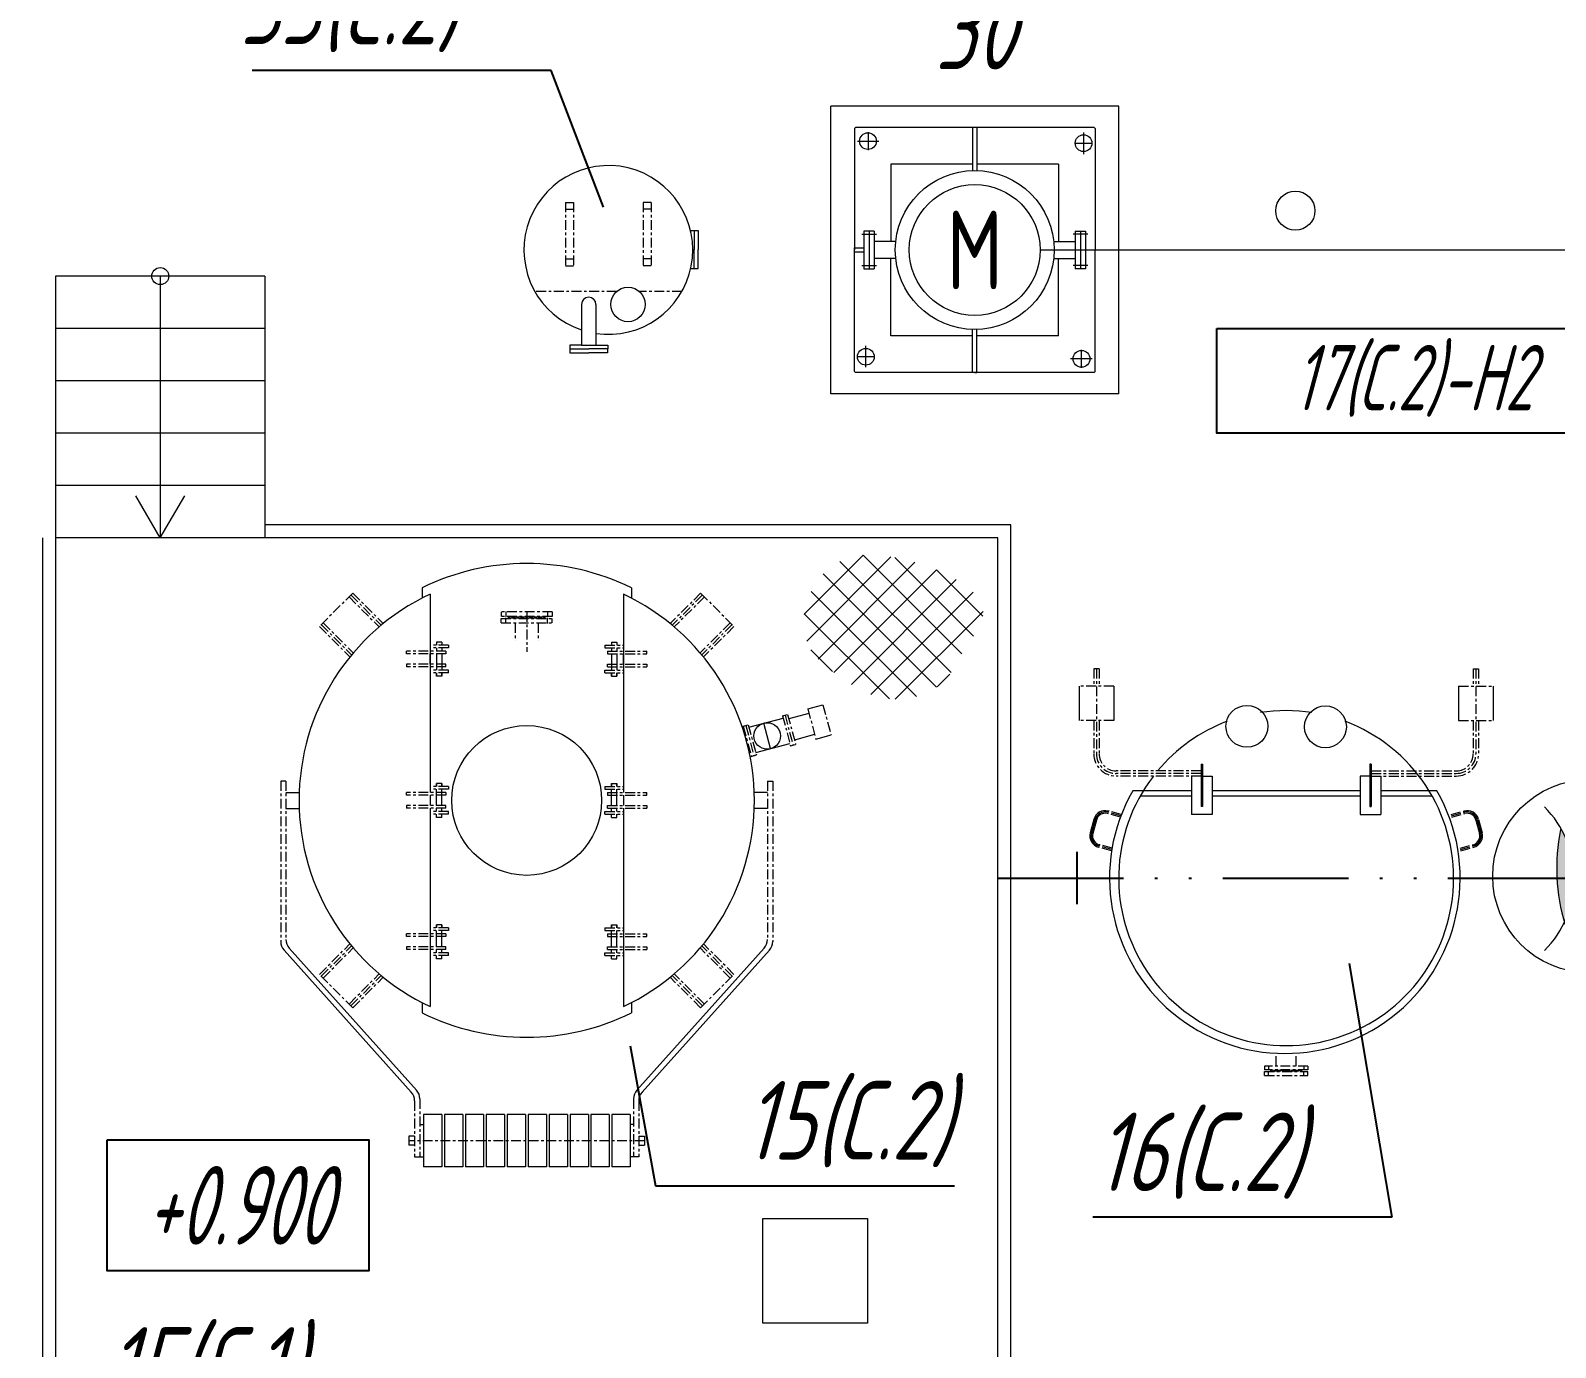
# Model space of a CAD drawing. Header units: millimetres. Extents: x -14296 to 10264, y -13087 to -5602.
# Drawn here: x -3036.3 to -2978, y -12722.9 to -12672.6 of the extents above; entities that cross this region are included whole.
import ezdxf
from ezdxf import colors
from ezdxf.entities.mleader import LeaderData, LeaderLine
from ezdxf.math import Vec2, Vec3

# ---------------------------------------------------------------- set-up
doc = ezdxf.new("R2010")
doc.units = ezdxf.units.MM
for name, pattern in [('ACAD_ISO12W100', [21, 12, -3, 0, -3, 0, -3]), ('CENTER2', [1.125, 0.75, -0.125, 0.125, -0.125]), ('ОСЕВАЯ', [50.8, 31.75, -6.35, 6.35, -6.35])]:
    doc.linetypes.add(name, pattern=pattern)
for name, color, linetype, lineweight in [('1', 4, 'Continuous', 15), ('КаБель силовой (Вновь)', 1, 'Continuous', 15), ('Линия выноска', 137, 'Continuous', 25), ('Рамка тонкая', 5, 'Continuous', 25), ('Строительный', 251, 'Continuous', 13), ('Текст', 7, 'Continuous', 20), ('Технологическое', 156, 'Continuous', 18), ('ЭлектрооБорудование (Вновь)', 160, 'Continuous', 15)]:
    doc.layers.add(name, color=color, linetype=linetype, lineweight=lineweight)
doc.layers.add('орудован', color=7, linetype='Continuous')
doc.styles.add('Simplex', font='simplex.shx', dxfattribs={"width": 0.7, "oblique": 15})
doc.linetypes.add('ограждение1', pattern='A,0.25,-0.1,[133,ltypeshp.shx,S=0.1,R=0,X=-0.1,Y=0],-0.1,1', length=1.45)

# ---------------------------------------------------------------- blocks, each defined once
blk = doc.blocks.new('A$C32520DA1')
at = {"layer": 'орудован', "lineweight": -2, "ltscale": 0.3}
h = blk.add_hatch(dxfattribs=at)
h.set_pattern_fill('ANSI37', color=4, scale=0.25, angle=270, style=0)
h.set_pattern_definition([(45, (345.161, -3272.3488), (0.561266, -0.561266), []), (315, (345.161, -3272.3488), (-0.561266, -0.561266), [])])
edge = h.paths.add_edge_path()
edge.add_spline(control_points=[(2.523, -0.801), (2.284, -1.283), (1.724, -2.411), (-0.452, -2.976), (-2.137, -1.936), (-3.786, -0.666), (-3.556, 1.528), (-1.962, 2.976), (0.065, 2.734), (1.772, 2.213), (3.786, 0.924), (2.929, -0.247), (2.523, -0.801)], knot_values=[0, 0, 0, 0, 1.566566, 3.673336, 5.745346, 7.383422, 9.561681, 11.30499, 13.330467, 15.16078, 17.108533, 18.858869, 18.858869, 18.858869, 18.858869], degree=3, periodic=0)
blk = doc.blocks.new('A$C72AD10D8')
at = {"linetype": 'ByBlock', "lineweight": -2, "ltscale": 0.1}
h = blk.add_hatch(color=3, dxfattribs=at)
h.paths.add_polyline_path([(-2.206, 2.446, 0.12185), (-2.007, -2.217, 0.249384)])
h.paths.add_polyline_path([(0.687, 2.425, 0.240061), (0.453, -2.318, 0.157753)])
at = {"color": 0, "linetype": 'Continuous', "lineweight": -2, "ltscale": 3}
blk.add_circle((-0.77, 0.094), 4.825, dxfattribs=at)
at = {"color": 0, "linetype": 'ByBlock', "lineweight": -2, "ltscale": 0.1}
for centre, radius, start, end in [((-12.195, -0.303), 11.439, 340.15266, 24.86121), ((9.1, 0.038), 9.871, 154.61812, 204.73014), ((-6.591, -0.03), 5.071, 314.99104, 45.00896), ((5.175, -0.1), 5.176, 133.53965, 224.23919), ((7.318, 0.517), 9.718, 168.67859, 196.9632), ((-6.759, 0.415), 7.713, 339.24969, 15.10852)]:
    blk.add_arc(centre, radius, start, end, dxfattribs=at)
blk = doc.blocks.new('_None')

msp = doc.modelspace()

# ---------------------------------------------------------------- linework, layer by layer
at = {"color": 7, "linetype": 'ACAD_ISO12W100', "ltscale": 0.5}
msp.add_line((-2996.30898, -12703.97393), (-2996.30898, -12705.97393), dxfattribs=at)
at = {"color": 7, "linetype": 'ACAD_ISO12W100', "ltscale": 0.4}
msp.add_line((-2999.32898, -12704.97393), (-2962.90451, -12704.97393), dxfattribs=at)
at = {"layer": 'КаБель силовой (Вновь)'}
msp.add_line((-2997.70898, -12680.97393), (-2948.20898, -12680.97393), dxfattribs=at)
msp.add_circle((-2987.95898, -12679.47393), 0.75, dxfattribs=at)
at = {"layer": 'Рамка тонкая'}
for points in [[(-2990.95898, -12683.97393), (-2975.95898, -12683.97393), (-2975.95898, -12687.97393), (-2990.95898, -12687.97393)], [(-3033.36164, -12714.97519), (-3023.36164, -12714.97519), (-3023.36164, -12719.97519), (-3033.36164, -12719.97519)]]:
    msp.add_lwpolyline(points, close=True, dxfattribs=at)
at = {"layer": 'Строительный', "ltscale": 0.3}
for p, q in [((-3035.32898, -12681.97393), (-3035.32898, -12691.97393)), ((-3027.32898, -12681.97393), (-3035.32898, -12681.97393)), ((-3031.32898, -12681.97393), (-3031.32898, -12691.97393)), ((-3027.32898, -12681.97393), (-3027.32898, -12691.97393)), ((-3027.32898, -12683.97393), (-3035.32898, -12683.97393)), ((-3027.32898, -12685.97393), (-3035.32898, -12685.97393)), ((-3027.32898, -12687.97393), (-3035.32898, -12687.97393)), ((-3027.32898, -12689.97393), (-3035.32898, -12689.97393)), ((-3031.32898, -12691.97393), (-3032.26135, -12690.36356)), ((-3031.32898, -12691.97393), (-3030.39662, -12690.36356)), ((-3035.32898, -12691.97393), (-3035.32898, -12747.95776)), ((-2999.32898, -12691.97393), (-3035.32898, -12691.97393)), ((-3027.32898, -12691.97393), (-3035.32898, -12691.97393)), ((-2999.32898, -12747.95776), (-2999.32898, -12691.97393))]:
    msp.add_line(p, q, dxfattribs=at)
at = {"layer": 'Строительный', "linetype": 'ограждение1', "ltscale": 1.83}
for p, q in [((-2998.82898, -12691.47393), (-3027.32898, -12691.47393)), ((-2998.82898, -12748.45776), (-2998.82898, -12691.47393)), ((-3035.82898, -12691.97393), (-3035.82898, -12747.95776))]:
    msp.add_line(p, q, dxfattribs=at)
at = {"layer": 'Строительный'}
for p, q in [((-3008.30898, -12721.97393), (-3008.30898, -12717.97393)), ((-3008.30898, -12717.97393), (-3004.30898, -12717.97393)), ((-3004.30898, -12717.97393), (-3004.30898, -12721.97393)), ((-3004.30898, -12721.97393), (-3008.30898, -12721.97393))]:
    msp.add_line(p, q, dxfattribs=at)
at = {"layer": 'Строительный', "ltscale": 0.3}
msp.add_circle((-3031.32898, -12681.97393), 0.3251, dxfattribs=at)
at = {"layer": 'Технологическое'}
for p, q in [((-3005.70898, -12686.47393), (-3005.70898, -12675.47393)), ((-2994.70898, -12675.47393), (-3005.70898, -12675.47393)), ((-2994.70898, -12686.47393), (-2994.70898, -12675.47393)), ((-3015.84398, -12679.41656), (-3015.54398, -12679.41656)), ((-3012.57398, -12679.41656), (-3012.87398, -12679.41656)), ((-2994.70898, -12686.47393), (-3005.70898, -12686.47393)), ((-3021.32898, -12693.88764), (-3021.32898, -12694.27974)), ((-3021.02268, -12694.12871), (-3021.02268, -12701.70567)), ((-3013.63528, -12694.12871), (-3013.63528, -12701.70567)), ((-3013.32898, -12693.88764), (-3013.32898, -12694.27974)), ((-3020.77442, -12695.95687), (-3020.77442, -12696.07614)), ((-3020.57442, -12695.95687), (-3020.77442, -12695.95687)), ((-3020.77442, -12696.17614), (-3020.77442, -12696.30567)), ((-3020.57442, -12695.95687), (-3020.57442, -12696.07614)), ((-3020.57442, -12696.17614), (-3020.57442, -12696.30567)), ((-3020.32045, -12696.07614), (-3020.32045, -12696.17614)), ((-3014.33752, -12696.07614), (-3014.33752, -12696.17614)), ((-3014.08355, -12695.95687), (-3014.08355, -12696.07614)), ((-3014.08355, -12695.95687), (-3013.88355, -12695.95687)), ((-3014.08355, -12696.17614), (-3014.08355, -12696.30567)), ((-3013.88355, -12695.95687), (-3013.88355, -12696.07614)), ((-3013.88355, -12696.17614), (-3013.88355, -12696.30567)), ((-3021.92268, -12696.40567), (-3021.92268, -12696.30567)), ((-3021.02268, -12696.80567), (-3021.02268, -12696.40567)), ((-3020.77442, -12696.40567), (-3020.77442, -12697.03521)), ((-3020.57442, -12696.40567), (-3020.57442, -12697.03521)), ((-3020.41848, -12696.30567), (-3020.41848, -12696.40567)), ((-3014.23949, -12696.30567), (-3014.23949, -12696.40567)), ((-3014.08355, -12696.40567), (-3014.08355, -12697.03521)), ((-3013.88355, -12696.40567), (-3013.88355, -12697.03521)), ((-3013.63528, -12696.80567), (-3013.63528, -12696.40567)), ((-3012.73528, -12696.40567), (-3012.73528, -12696.30567)), ((-3021.92268, -12696.80567), (-3021.92268, -12696.90567)), ((-3020.77442, -12697.13521), (-3020.77442, -12697.25448)), ((-3020.77442, -12697.25448), (-3020.77442, -12697.13521)), ((-3020.57442, -12697.25448), (-3020.77442, -12697.25448)), ((-3020.57442, -12697.13521), (-3020.57442, -12697.25448)), ((-3020.57442, -12697.25448), (-3020.57442, -12697.13521)), ((-3020.41848, -12696.90567), (-3020.41848, -12696.80567)), ((-3020.32045, -12697.13521), (-3020.32045, -12697.03521)), ((-3014.33752, -12697.13521), (-3014.33752, -12697.03521)), ((-3014.23949, -12696.90567), (-3014.23949, -12696.80567)), ((-3014.08355, -12697.13521), (-3014.08355, -12697.25448)), ((-3014.08355, -12697.25448), (-3014.08355, -12697.13521)), ((-3014.08355, -12697.25448), (-3013.88355, -12697.25448)), ((-3013.88355, -12697.13521), (-3013.88355, -12697.25448)), ((-3013.88355, -12697.25448), (-3013.88355, -12697.13521)), ((-3012.73528, -12696.80567), (-3012.73528, -12696.90567)), ((-2996.21898, -12697.63393), (-2996.21898, -12698.95393)), ((-2994.89898, -12697.63393), (-2994.89898, -12698.95393)), ((-2981.71898, -12697.63393), (-2981.71898, -12698.95393)), ((-2980.39898, -12697.63393), (-2980.39898, -12698.95393)), ((-3006.58837, -12698.51231), (-3006.00881, -12698.35702)), ((-3008.83601, -12699.21235), (-3007.52985, -12698.86236)), ((-3008.0084, -12700.02587), (-3008.26722, -12699.05994)), ((-3007.55437, -12698.77084), (-3007.36119, -12698.71907)), ((-3006.54301, -12698.68158), (-3007.31575, -12698.88863)), ((-3009.05364, -12699.17288), (-3008.86046, -12699.12112)), ((-3006.32601, -12699.49144), (-3007.09875, -12699.69849)), ((-3006.28066, -12699.6607), (-3005.7011, -12699.50541)), ((-3008.74593, -12700.32127), (-3008.55275, -12700.2695)), ((-3008.57719, -12700.17827), (-3007.27103, -12699.82829)), ((-3007.24658, -12699.91952), (-3007.0534, -12699.86775)), ((-2991.55898, -12700.61872), (-2991.55898, -12702.23938)), ((-2991.55898, -12700.61872), (-2991.50898, -12700.61872)), ((-2991.50898, -12700.61872), (-2991.50898, -12702.23938)), ((-2985.10898, -12700.61872), (-2985.10898, -12702.23938)), ((-2985.05898, -12700.61872), (-2985.10898, -12700.61872)), ((-2985.05898, -12700.61872), (-2985.05898, -12702.23938)), ((-3026.52898, -12701.26426), (-3026.72898, -12701.26426)), ((-3020.77442, -12701.47614), (-3020.77442, -12701.35687)), ((-3020.77442, -12701.35687), (-3020.77442, -12701.47614)), ((-3020.57442, -12701.35687), (-3020.77442, -12701.35687)), ((-3020.57442, -12701.47614), (-3020.57442, -12701.35687)), ((-3020.57442, -12701.35687), (-3020.57442, -12701.47614)), ((-3014.08355, -12701.47614), (-3014.08355, -12701.35687)), ((-3014.08355, -12701.35687), (-3014.08355, -12701.47614)), ((-3014.08355, -12701.35687), (-3013.88355, -12701.35687)), ((-3013.88355, -12701.47614), (-3013.88355, -12701.35687)), ((-3013.88355, -12701.35687), (-3013.88355, -12701.47614)), ((-3008.12898, -12701.26426), (-3007.92898, -12701.26426)), ((-2991.92722, -12701.07393), (-2991.92722, -12702.54525)), ((-2991.55898, -12701.07393), (-2991.14074, -12701.07393)), ((-2991.14074, -12701.07393), (-2991.14074, -12702.54525)), ((-2985.05898, -12701.07393), (-2985.47722, -12701.07393)), ((-2985.47722, -12701.07393), (-2985.47722, -12702.54525)), ((-2984.69074, -12701.07393), (-2984.69074, -12702.54525)), ((-3026.52898, -12701.69843), (-3026.02356, -12701.69843)), ((-3021.92268, -12701.80567), (-3021.92268, -12701.70567)), ((-3021.02268, -12701.80567), (-3021.02268, -12702.20567)), ((-3020.77442, -12702.20567), (-3020.77442, -12701.57614)), ((-3020.57442, -12702.20567), (-3020.57442, -12701.57614)), ((-3020.41848, -12701.70567), (-3020.41848, -12701.80567)), ((-3020.32045, -12701.47614), (-3020.32045, -12701.57614)), ((-3014.33752, -12701.47614), (-3014.33752, -12701.57614)), ((-3014.23949, -12701.70567), (-3014.23949, -12701.80567)), ((-3014.08355, -12702.20567), (-3014.08355, -12701.57614)), ((-3013.88355, -12702.20567), (-3013.88355, -12701.57614)), ((-3013.63528, -12701.80567), (-3013.63528, -12702.20567)), ((-3012.73528, -12701.80567), (-3012.73528, -12701.70567)), ((-3008.12898, -12701.69843), (-3008.63441, -12701.69843)), ((-2991.92722, -12701.64393), (-2994.17343, -12701.64393)), ((-2991.92722, -12701.84428), (-2993.89157, -12701.84428)), ((-2985.47722, -12701.64393), (-2991.14074, -12701.64393)), ((-2985.47722, -12701.84428), (-2991.14074, -12701.84428)), ((-2982.54568, -12701.64393), (-2984.69074, -12701.64393)), ((-2982.72639, -12701.84428), (-2984.69074, -12701.84428)), ((-3026.52898, -12702.31291), (-3026.02356, -12702.31291)), ((-3021.92268, -12702.20567), (-3021.92268, -12702.30567)), ((-3021.02268, -12702.30567), (-3021.02268, -12709.88264)), ((-3020.77442, -12702.43521), (-3020.77442, -12702.30567)), ((-3020.77442, -12702.65448), (-3020.77442, -12702.53521)), ((-3020.57442, -12702.43521), (-3020.57442, -12702.30567)), ((-3020.57442, -12702.65448), (-3020.57442, -12702.53521)), ((-3020.41848, -12702.30567), (-3020.41848, -12702.20567)), ((-3020.32045, -12702.53521), (-3020.32045, -12702.43521)), ((-3014.33752, -12702.53521), (-3014.33752, -12702.43521)), ((-3014.23949, -12702.30567), (-3014.23949, -12702.20567)), ((-3014.08355, -12702.43521), (-3014.08355, -12702.30567)), ((-3014.08355, -12702.65448), (-3014.08355, -12702.53521)), ((-3013.88355, -12702.43521), (-3013.88355, -12702.30567)), ((-3013.88355, -12702.65448), (-3013.88355, -12702.53521)), ((-3013.63528, -12702.30567), (-3013.63528, -12709.88264)), ((-3012.73528, -12702.20567), (-3012.73528, -12702.30567)), ((-3008.12898, -12702.31291), (-3008.63441, -12702.31291)), ((-2991.14074, -12702.54525), (-2991.92722, -12702.54525)), ((-2991.50898, -12702.23938), (-2991.55898, -12702.23938)), ((-2985.47722, -12702.54525), (-2984.69074, -12702.54525)), ((-2985.10898, -12702.23938), (-2985.05898, -12702.23938)), ((-3020.57442, -12702.65448), (-3020.77442, -12702.65448)), ((-3014.08355, -12702.65448), (-3013.88355, -12702.65448)), ((-2995.65819, -12702.73037), (-2995.79536, -12703.24231)), ((-2995.60989, -12702.74331), (-2995.74706, -12703.25525)), ((-2995.56159, -12702.75625), (-2995.69877, -12703.26819)), ((-2981.05637, -12702.75625), (-2980.91919, -12703.26819)), ((-2981.00807, -12702.74331), (-2980.8709, -12703.25525)), ((-2980.95978, -12702.73037), (-2980.8226, -12703.24231)), ((-3021.92268, -12707.20567), (-3021.92268, -12707.10567)), ((-3021.02268, -12707.20567), (-3021.02268, -12707.60567)), ((-3020.77442, -12706.87614), (-3020.77442, -12706.75687)), ((-3020.77442, -12706.75687), (-3020.77442, -12706.87614)), ((-3020.57442, -12706.75687), (-3020.77442, -12706.75687)), ((-3020.77442, -12707.60567), (-3020.77442, -12706.97614)), ((-3020.57442, -12706.87614), (-3020.57442, -12706.75687)), ((-3020.57442, -12706.75687), (-3020.57442, -12706.87614)), ((-3020.57442, -12707.60567), (-3020.57442, -12706.97614)), ((-3020.41848, -12707.10567), (-3020.41848, -12707.20567)), ((-3020.32045, -12706.87614), (-3020.32045, -12706.97614)), ((-3014.33752, -12706.87614), (-3014.33752, -12706.97614)), ((-3014.23949, -12707.10567), (-3014.23949, -12707.20567)), ((-3014.08355, -12706.87614), (-3014.08355, -12706.75687)), ((-3014.08355, -12706.75687), (-3014.08355, -12706.87614)), ((-3014.08355, -12706.75687), (-3013.88355, -12706.75687)), ((-3014.08355, -12707.60567), (-3014.08355, -12706.97614)), ((-3013.88355, -12706.87614), (-3013.88355, -12706.75687)), ((-3013.88355, -12706.75687), (-3013.88355, -12706.87614)), ((-3013.88355, -12707.60567), (-3013.88355, -12706.97614)), ((-3013.63528, -12707.20567), (-3013.63528, -12707.60567)), ((-3012.73528, -12707.20567), (-3012.73528, -12707.10567)), ((-3026.60145, -12707.72454), (-3021.73831, -12713.1548)), ((-3026.40145, -12707.64808), (-3021.53831, -12713.07834)), ((-3021.92268, -12707.60567), (-3021.92268, -12707.70567)), ((-3020.77442, -12707.83521), (-3020.77442, -12707.70567)), ((-3020.57442, -12707.83521), (-3020.57442, -12707.70567)), ((-3020.41848, -12707.70567), (-3020.41848, -12707.60567)), ((-3020.32045, -12707.93521), (-3020.32045, -12707.83521)), ((-3014.33752, -12707.93521), (-3014.33752, -12707.83521)), ((-3014.23949, -12707.70567), (-3014.23949, -12707.60567)), ((-3014.08355, -12707.83521), (-3014.08355, -12707.70567)), ((-3013.88355, -12707.83521), (-3013.88355, -12707.70567)), ((-3008.25652, -12707.64808), (-3013.11965, -12713.07834)), ((-3008.05652, -12707.72454), (-3012.91965, -12713.1548)), ((-3012.73528, -12707.60567), (-3012.73528, -12707.70567)), ((-3020.77442, -12708.05448), (-3020.77442, -12707.93521)), ((-3020.57442, -12708.05448), (-3020.77442, -12708.05448)), ((-3020.57442, -12708.05448), (-3020.57442, -12707.93521)), ((-3014.08355, -12708.05448), (-3014.08355, -12707.93521)), ((-3014.08355, -12708.05448), (-3013.88355, -12708.05448)), ((-3013.88355, -12708.05448), (-3013.88355, -12707.93521)), ((-3021.32898, -12709.7316), (-3021.32898, -12710.12371)), ((-3013.32898, -12709.7316), (-3013.32898, -12710.12371)), ((-3021.27351, -12714.00567), (-3021.27351, -12716.00567)), ((-3020.57351, -12714.00567), (-3021.27351, -12714.00567)), ((-3020.57351, -12714.00567), (-3020.57351, -12716.00567)), ((-3020.57351, -12714.00567), (-3020.57351, -12716.00567)), ((-3020.47351, -12714.00567), (-3020.47351, -12716.00567)), ((-3019.77351, -12714.00567), (-3020.47351, -12714.00567)), ((-3019.77351, -12714.00567), (-3019.77351, -12716.00567)), ((-3019.77351, -12714.00567), (-3019.77351, -12716.00567)), ((-3018.97351, -12714.00567), (-3019.67351, -12714.00567)), ((-3019.67351, -12714.00567), (-3019.67351, -12716.00567)), ((-3018.97351, -12714.00567), (-3018.97351, -12716.00567)), ((-3018.97351, -12714.00567), (-3018.97351, -12716.00567)), ((-3018.17351, -12714.00567), (-3018.87351, -12714.00567)), ((-3018.87351, -12714.00567), (-3018.87351, -12716.00567)), ((-3018.17351, -12714.00567), (-3018.17351, -12716.00567)), ((-3018.17351, -12714.00567), (-3018.17351, -12716.00567)), ((-3017.37351, -12714.00567), (-3018.07351, -12714.00567)), ((-3018.07351, -12714.00567), (-3018.07351, -12716.00567)), ((-3017.37351, -12714.00567), (-3017.37351, -12716.00567)), ((-3017.37351, -12714.00567), (-3017.37351, -12716.00567)), ((-3016.57351, -12714.00567), (-3017.27351, -12714.00567)), ((-3017.27351, -12714.00567), (-3017.27351, -12716.00567)), ((-3016.57351, -12714.00567), (-3016.57351, -12716.00567)), ((-3016.57351, -12714.00567), (-3016.57351, -12716.00567)), ((-3015.77351, -12714.00567), (-3016.47351, -12714.00567)), ((-3016.47351, -12714.00567), (-3016.47351, -12716.00567)), ((-3015.77351, -12714.00567), (-3015.77351, -12716.00567)), ((-3015.77351, -12714.00567), (-3015.77351, -12716.00567)), ((-3014.97351, -12714.00567), (-3015.67351, -12714.00567)), ((-3015.67351, -12714.00567), (-3015.67351, -12716.00567)), ((-3014.97351, -12714.00567), (-3014.97351, -12716.00567)), ((-3014.97351, -12714.00567), (-3014.97351, -12716.00567)), ((-3014.17351, -12714.00567), (-3014.87351, -12714.00567)), ((-3014.87351, -12714.00567), (-3014.87351, -12716.00567)), ((-3014.17351, -12714.00567), (-3014.17351, -12716.00567)), ((-3014.17351, -12714.00567), (-3014.17351, -12716.00567)), ((-3013.37351, -12714.00567), (-3014.07351, -12714.00567)), ((-3014.07351, -12714.00567), (-3014.07351, -12716.00567)), ((-3013.37351, -12714.00567), (-3013.37351, -12716.00567)), ((-3021.61078, -12714.83665), (-3021.83552, -12714.83665)), ((-3021.83552, -12714.83665), (-3021.83552, -12715.1747)), ((-3021.41078, -12714.38718), (-3021.27351, -12714.38718)), ((-3013.24719, -12714.38718), (-3013.38446, -12714.38718)), ((-3013.04719, -12714.83665), (-3012.82244, -12714.83665)), ((-3012.82244, -12714.83665), (-3012.82244, -12715.1747)), ((-3021.61078, -12715.1747), (-3021.83552, -12715.1747)), ((-3013.04719, -12715.1747), (-3012.82244, -12715.1747)), ((-3021.61078, -12715.62416), (-3021.27351, -12715.62416)), ((-3020.57351, -12716.00567), (-3021.27351, -12716.00567)), ((-3019.77351, -12716.00567), (-3020.47351, -12716.00567)), ((-3018.97351, -12716.00567), (-3019.67351, -12716.00567)), ((-3018.17351, -12716.00567), (-3018.87351, -12716.00567)), ((-3017.37351, -12716.00567), (-3018.07351, -12716.00567)), ((-3016.57351, -12716.00567), (-3017.27351, -12716.00567)), ((-3015.77351, -12716.00567), (-3016.47351, -12716.00567)), ((-3014.97351, -12716.00567), (-3015.67351, -12716.00567)), ((-3014.17351, -12716.00567), (-3014.87351, -12716.00567)), ((-3013.37351, -12716.00567), (-3014.07351, -12716.00567)), ((-3013.04719, -12715.62416), (-3013.38446, -12715.62416))]:
    msp.add_line(p, q, dxfattribs=at)
at = {"layer": 'Технологическое', "linetype": 'ОСЕВАЯ', "ltscale": 0.6}
for p, q in [((-3004.76898, -12676.29393), (-3004.80898, -12676.33393)), ((-2995.64898, -12676.29393), (-3004.76898, -12676.29393)), ((-2995.64898, -12676.29393), (-2995.60898, -12676.33393))]:
    msp.add_line(p, q, dxfattribs=at)
at = {"layer": 'Технологическое', "ltscale": 0.6}
for p, q in [((-3004.80898, -12676.33393), (-3004.80898, -12680.97393)), ((-2995.64898, -12676.29393), (-3004.76898, -12676.29393)), ((-3000.28898, -12676.29393), (-3000.28898, -12677.93843)), ((-3000.12898, -12676.29393), (-3000.12898, -12677.93843)), ((-2995.60898, -12676.33393), (-2995.60898, -12680.97393)), ((-3004.69323, -12676.81393), (-3003.8711, -12676.81393)), ((-3004.28216, -12676.47232), (-3004.28216, -12677.15555)), ((-2995.70737, -12676.90075), (-2996.39059, -12676.90075)), ((-2996.04898, -12676.48969), (-2996.04898, -12677.31181)), ((-3000.28898, -12677.69393), (-3003.40898, -12677.69393)), ((-3003.40898, -12677.69393), (-3003.40898, -12680.65393)), ((-2997.00898, -12677.69393), (-3000.12898, -12677.69393)), ((-2997.00898, -12677.69393), (-2997.00898, -12680.65393)), ((-3011.07451, -12680.2307), (-3010.77451, -12680.23181)), ((-3010.92451, -12680.23126), (-3010.92451, -12680.9557)), ((-3010.77451, -12680.23181), (-3010.77451, -12680.9557)), ((-3004.52554, -12680.37393), (-3003.96554, -12680.37393)), ((-3004.04554, -12680.25393), (-3004.44554, -12680.25393)), ((-3004.44554, -12680.25393), (-3004.44554, -12681.69393)), ((-3004.24554, -12680.25393), (-3004.24554, -12681.69393)), ((-3004.04554, -12680.25393), (-3004.04554, -12681.69393)), ((-2995.89243, -12680.37393), (-2996.45243, -12680.37393)), ((-2996.37243, -12680.25393), (-2996.37243, -12681.69393)), ((-2996.37243, -12680.25393), (-2995.97243, -12680.25393)), ((-2996.17243, -12680.25393), (-2996.17243, -12681.69393)), ((-2995.97243, -12680.25393), (-2995.97243, -12681.69393)), ((-3010.92451, -12681.68015), (-3010.92451, -12680.9557)), ((-3010.77451, -12681.67959), (-3010.77451, -12680.9557)), ((-3004.80898, -12680.97393), (-3004.80898, -12680.89393)), ((-3004.80898, -12680.89393), (-3004.44554, -12680.89393)), ((-3004.80898, -12685.61393), (-3004.80898, -12680.97393)), ((-3003.24554, -12680.65393), (-3004.04554, -12680.65393)), ((-2997.17243, -12680.65393), (-2996.37243, -12680.65393)), ((-2995.60898, -12685.61393), (-2995.60898, -12680.97393)), ((-3004.44554, -12681.05393), (-3004.80898, -12681.05393)), ((-3004.52554, -12681.57393), (-3003.96554, -12681.57393)), ((-3003.24554, -12681.29393), (-3004.04554, -12681.29393)), ((-3003.40898, -12684.25393), (-3003.40898, -12681.29393)), ((-2997.17243, -12681.29393), (-2996.37243, -12681.29393)), ((-2997.00898, -12684.25393), (-2997.00898, -12681.29393)), ((-2995.89243, -12681.57393), (-2996.45243, -12681.57393)), ((-3011.07451, -12681.6807), (-3010.77451, -12681.67959)), ((-3004.44554, -12681.69393), (-3004.04554, -12681.69393)), ((-2995.97243, -12681.69393), (-2996.37243, -12681.69393)), ((-3015.23398, -12683.0557), (-3015.23398, -12684.60722)), ((-3014.68398, -12683.0557), (-3014.68398, -12684.60722)), ((-3000.28898, -12684.25393), (-3003.40898, -12684.25393)), ((-3000.28898, -12685.65393), (-3000.28898, -12684.00943)), ((-3000.12898, -12685.65393), (-3000.12898, -12684.00943)), ((-2997.00898, -12684.25393), (-3000.12898, -12684.25393)), ((-3015.23398, -12684.60722), (-3015.68398, -12684.6057)), ((-3015.68398, -12684.6057), (-3015.68287, -12684.9057)), ((-3015.68343, -12684.7557), (-3014.95898, -12684.7557)), ((-3015.68287, -12684.9057), (-3014.95898, -12684.9057)), ((-3015.23398, -12684.60722), (-3014.23398, -12684.6057)), ((-3014.23454, -12684.7557), (-3014.95898, -12684.7557)), ((-3014.23509, -12684.9057), (-3014.95898, -12684.9057)), ((-3014.23398, -12684.6057), (-3014.23509, -12684.9057)), ((-3004.71059, -12685.04712), (-3004.02737, -12685.04712)), ((-3004.36898, -12685.45818), (-3004.36898, -12684.63605)), ((-2996.1358, -12685.47555), (-2996.1358, -12684.79232)), ((-3004.80898, -12685.61393), (-3004.76898, -12685.65393)), ((-2995.64898, -12685.65393), (-3004.76898, -12685.65393)), ((-3000.20898, -12685.65393), (-3000.12898, -12685.65393)), ((-2995.72473, -12685.13393), (-2996.54686, -12685.13393)), ((-2995.60898, -12685.61393), (-2995.64898, -12685.65393))]:
    msp.add_line(p, q, dxfattribs=at)
at = {"layer": 'Технологическое', "linetype": 'CENTER2', "ltscale": 0.5}
for p, q in [((-3015.84398, -12679.1557), (-3015.54398, -12679.1557)), ((-3015.84398, -12679.1557), (-3015.84398, -12681.57691)), ((-3015.54398, -12679.1557), (-3015.54398, -12681.57691)), ((-3012.57398, -12679.1557), (-3012.87398, -12679.1557)), ((-3012.87398, -12679.1557), (-3012.87398, -12681.57691)), ((-3012.57398, -12679.1557), (-3012.57398, -12681.57691)), ((-3015.84398, -12681.31605), (-3015.54398, -12681.31605)), ((-3015.84398, -12681.57691), (-3015.54398, -12681.57691)), ((-3012.57398, -12681.31605), (-3012.87398, -12681.31605)), ((-3012.57398, -12681.57691), (-3012.87398, -12681.57691)), ((-3013.88796, -12682.5557), (-3017.01943, -12682.5557)), ((-3011.39853, -12682.5557), (-3013.03001, -12682.5557)), ((-3023.97579, -12694.08608), (-3025.24858, -12695.35887)), ((-3024.11721, -12694.2275), (-3022.96589, -12695.37881)), ((-3024.0465, -12694.15679), (-3022.88906, -12695.31422)), ((-3023.97579, -12694.08608), (-3022.81141, -12695.25045)), ((-3010.68218, -12694.08608), (-3011.84656, -12695.25045)), ((-3010.61147, -12694.15679), (-3011.7689, -12695.31422)), ((-3010.54076, -12694.2275), (-3011.69207, -12695.37881)), ((-3010.68218, -12694.08608), (-3009.40939, -12695.35887)), ((-3018.30526, -12694.80567), (-3018.30526, -12694.97567)), ((-3016.35526, -12694.80567), (-3018.30526, -12694.80567)), ((-3016.35526, -12694.97567), (-3018.30526, -12694.97567)), ((-3018.13026, -12694.78567), (-3018.13026, -12694.99567)), ((-3018.03526, -12695.00567), (-3018.03526, -12695.02567)), ((-3016.62526, -12695.00567), (-3018.03526, -12695.00567)), ((-3018.03526, -12695.02567), (-3016.62526, -12695.02567)), ((-3018.02526, -12694.97567), (-3017.99526, -12695.00567)), ((-3018.02526, -12695.05567), (-3017.99526, -12695.02567)), ((-3016.66526, -12695.00567), (-3017.99526, -12695.00567)), ((-3017.99526, -12695.02567), (-3016.66526, -12695.02567)), ((-3017.32898, -12694.80567), (-3017.32898, -12696.32595)), ((-3016.63526, -12694.97567), (-3016.66526, -12695.00567)), ((-3016.63526, -12695.05567), (-3016.66526, -12695.02567)), ((-3016.62526, -12695.02567), (-3016.62526, -12695.00567)), ((-3016.53026, -12694.78567), (-3016.53026, -12694.99567)), ((-3016.35526, -12694.80567), (-3016.35526, -12694.97567)), ((-3025.24858, -12695.35887), (-3024.0842, -12696.52324)), ((-3025.17787, -12695.28816), (-3024.02043, -12696.44559)), ((-3025.10716, -12695.21745), (-3023.95584, -12696.36876)), ((-3018.30526, -12695.05567), (-3016.35526, -12695.05567)), ((-3018.30526, -12695.22567), (-3018.30526, -12695.05567)), ((-3018.30526, -12695.22567), (-3016.35526, -12695.22567)), ((-3018.13026, -12695.24567), (-3018.13026, -12695.03567)), ((-3017.77526, -12695.22567), (-3017.77526, -12695.90067)), ((-3016.88526, -12695.22567), (-3016.88526, -12695.90067)), ((-3016.53026, -12695.24567), (-3016.53026, -12695.03567)), ((-3016.35526, -12695.22567), (-3016.35526, -12695.05567)), ((-3009.55081, -12695.21745), (-3010.70213, -12696.36876)), ((-3009.4801, -12695.28816), (-3010.63753, -12696.44559)), ((-3009.40939, -12695.35887), (-3010.57376, -12696.52324)), ((-3020.32045, -12696.07614), (-3021.02268, -12696.07614)), ((-3020.32045, -12696.17614), (-3021.02268, -12696.17614)), ((-3014.33752, -12696.07614), (-3013.63528, -12696.07614)), ((-3014.33752, -12696.17614), (-3013.63528, -12696.17614)), ((-3020.41848, -12696.30567), (-3021.92268, -12696.30567)), ((-3020.41848, -12696.40567), (-3021.92268, -12696.40567)), ((-3014.23949, -12696.30567), (-3012.73528, -12696.30567)), ((-3014.23949, -12696.40567), (-3012.73528, -12696.40567)), ((-3020.41848, -12696.80567), (-3021.92268, -12696.80567)), ((-3020.41848, -12696.90567), (-3021.92268, -12696.90567)), ((-3020.32045, -12697.03521), (-3021.02268, -12697.03521)), ((-3020.32045, -12697.13521), (-3021.02268, -12697.13521)), ((-3014.33752, -12697.03521), (-3013.63528, -12697.03521)), ((-3014.33752, -12697.13521), (-3013.63528, -12697.13521)), ((-3014.23949, -12696.80567), (-3012.73528, -12696.80567)), ((-3014.23949, -12696.90567), (-3012.73528, -12696.90567)), ((-2995.45898, -12696.97393), (-2995.65898, -12696.97393)), ((-2995.65898, -12696.97393), (-2995.65898, -12697.63393)), ((-2995.55898, -12696.97393), (-2995.55898, -12700.22393)), ((-2995.45898, -12696.97393), (-2995.45898, -12697.63393)), ((-2981.15898, -12696.97393), (-2980.95898, -12696.97393)), ((-2981.15898, -12696.97393), (-2981.15898, -12697.63393)), ((-2981.05898, -12696.97393), (-2981.05898, -12700.22393)), ((-2980.95898, -12696.97393), (-2980.95898, -12697.63393)), ((-2994.89898, -12697.63393), (-2996.21898, -12697.63393)), ((-2981.71898, -12697.63393), (-2980.39898, -12697.63393)), ((-3006.58837, -12698.51231), (-3006.28066, -12699.6607)), ((-3006.00881, -12698.35702), (-3005.7011, -12699.50541)), ((-3007.55429, -12698.77113), (-3007.24658, -12699.91952)), ((-3007.4577, -12698.74525), (-3007.14999, -12699.89364)), ((-3007.36111, -12698.71937), (-3007.0534, -12699.86775)), ((-2994.89898, -12698.95393), (-2996.21898, -12698.95393)), ((-2995.65898, -12698.95393), (-2995.65898, -12700.22393)), ((-2995.45898, -12698.95393), (-2995.45898, -12700.22393)), ((-2981.71898, -12698.95393), (-2980.39898, -12698.95393)), ((-2981.15898, -12698.95393), (-2981.15898, -12700.22393)), ((-2980.95898, -12698.95393), (-2980.95898, -12700.22393)), ((-3009.05364, -12699.17288), (-3008.74593, -12700.32127)), ((-3008.95705, -12699.147), (-3008.64934, -12700.29539)), ((-3008.86046, -12699.12112), (-3008.55275, -12700.2695)), ((-3026.72898, -12701.26426), (-3026.72898, -12707.39097)), ((-3026.52898, -12701.26426), (-3026.52898, -12707.31451)), ((-3008.12898, -12701.26426), (-3008.12898, -12707.31451)), ((-3007.92898, -12701.26426), (-3007.92898, -12707.39097)), ((-2991.55898, -12700.87393), (-2994.80898, -12700.87393)), ((-2991.55898, -12700.97393), (-2994.80898, -12700.97393)), ((-2991.55898, -12701.07393), (-2994.80898, -12701.07393)), ((-2985.05898, -12700.87393), (-2981.80898, -12700.87393)), ((-2985.05898, -12700.97393), (-2981.80898, -12700.97393)), ((-2985.05898, -12701.07393), (-2981.80898, -12701.07393)), ((-3020.41848, -12701.70567), (-3021.92268, -12701.70567)), ((-3020.41848, -12701.80567), (-3021.92268, -12701.80567)), ((-3020.32045, -12701.47614), (-3021.02268, -12701.47614)), ((-3020.32045, -12701.57614), (-3021.02268, -12701.57614)), ((-3014.33752, -12701.47614), (-3013.63528, -12701.47614)), ((-3014.33752, -12701.57614), (-3013.63528, -12701.57614)), ((-3014.23949, -12701.70567), (-3012.73528, -12701.70567)), ((-3014.23949, -12701.80567), (-3012.73528, -12701.80567)), ((-3020.41848, -12702.20567), (-3021.92268, -12702.20567)), ((-3020.41848, -12702.30567), (-3021.92268, -12702.30567)), ((-3020.32045, -12702.43521), (-3021.02268, -12702.43521)), ((-3020.32045, -12702.53521), (-3021.02268, -12702.53521)), ((-3014.33752, -12702.43521), (-3013.63528, -12702.43521)), ((-3014.33752, -12702.53521), (-3013.63528, -12702.53521)), ((-3014.23949, -12702.20567), (-3012.73528, -12702.20567)), ((-3014.23949, -12702.30567), (-3012.73528, -12702.30567)), ((-2994.63841, -12702.64127), (-2995.13293, -12702.50877)), ((-2994.62546, -12702.59298), (-2995.11999, -12702.46047)), ((-2994.61252, -12702.54468), (-2995.10705, -12702.41217)), ((-2982.00544, -12702.54468), (-2981.51091, -12702.41217)), ((-2981.9925, -12702.59298), (-2981.49797, -12702.46047)), ((-2981.97956, -12702.64127), (-2981.48503, -12702.50877)), ((-2994.96969, -12703.87766), (-2995.46422, -12703.74515)), ((-2994.95675, -12703.82936), (-2995.45128, -12703.69685)), ((-2981.66121, -12703.82936), (-2981.16668, -12703.69685)), ((-2981.64827, -12703.87766), (-2981.15374, -12703.74515)), ((-2994.98263, -12703.92596), (-2995.47716, -12703.79345)), ((-2981.63533, -12703.92596), (-2981.1408, -12703.79345)), ((-3020.41848, -12707.10567), (-3021.92268, -12707.10567)), ((-3020.41848, -12707.20567), (-3021.92268, -12707.20567)), ((-3020.32045, -12706.87614), (-3021.02268, -12706.87614)), ((-3020.32045, -12706.97614), (-3021.02268, -12706.97614)), ((-3014.33752, -12706.87614), (-3013.63528, -12706.87614)), ((-3014.33752, -12706.97614), (-3013.63528, -12706.97614)), ((-3014.23949, -12707.10567), (-3012.73528, -12707.10567)), ((-3014.23949, -12707.20567), (-3012.73528, -12707.20567)), ((-3025.24858, -12708.65248), (-3024.0842, -12707.4881)), ((-3025.17787, -12708.72319), (-3024.02043, -12707.56575)), ((-3025.10716, -12708.7939), (-3023.95584, -12707.64258)), ((-3020.41848, -12707.60567), (-3021.92268, -12707.60567)), ((-3020.41848, -12707.70567), (-3021.92268, -12707.70567)), ((-3020.32045, -12707.83521), (-3021.02268, -12707.83521)), ((-3014.33752, -12707.83521), (-3013.63528, -12707.83521)), ((-3014.23949, -12707.60567), (-3012.73528, -12707.60567)), ((-3014.23949, -12707.70567), (-3012.73528, -12707.70567)), ((-3009.55081, -12708.7939), (-3010.70213, -12707.64258)), ((-3009.4801, -12708.72319), (-3010.63753, -12707.56575)), ((-3009.40939, -12708.65248), (-3010.57376, -12707.4881)), ((-3020.32045, -12707.93521), (-3021.02268, -12707.93521)), ((-3014.33752, -12707.93521), (-3013.63528, -12707.93521)), ((-3023.97579, -12709.92527), (-3025.24858, -12708.65248)), ((-3024.11721, -12709.78385), (-3022.96589, -12708.63253)), ((-3024.0465, -12709.85456), (-3022.88906, -12708.69712)), ((-3023.97579, -12709.92527), (-3022.81141, -12708.76089)), ((-3010.68218, -12709.92527), (-3011.84656, -12708.76089)), ((-3010.61147, -12709.85456), (-3011.7689, -12708.69712)), ((-3010.54076, -12709.78385), (-3011.69207, -12708.63253)), ((-3010.68218, -12709.92527), (-3009.40939, -12708.65248)), ((-2988.68583, -12712.15407), (-2988.68583, -12711.66598)), ((-2987.92996, -12712.15407), (-2987.92996, -12711.66015)), ((-2987.47983, -12712.15407), (-2989.13596, -12712.15407)), ((-2989.13596, -12712.15407), (-2989.13596, -12712.29845)), ((-2987.47983, -12712.29845), (-2989.13596, -12712.29845)), ((-2989.13596, -12712.3664), (-2987.47983, -12712.3664)), ((-2989.13596, -12712.51078), (-2989.13596, -12712.3664)), ((-2989.13596, -12712.51078), (-2987.47983, -12712.51078)), ((-2988.98733, -12712.13709), (-2988.98733, -12712.31544)), ((-2988.98733, -12712.52776), (-2988.98733, -12712.34941)), ((-2987.70914, -12712.32393), (-2988.90665, -12712.32393)), ((-2988.90665, -12712.32393), (-2988.90665, -12712.34092)), ((-2988.90665, -12712.34092), (-2987.70914, -12712.34092)), ((-2988.89815, -12712.29845), (-2988.87268, -12712.32393)), ((-2988.89815, -12712.3664), (-2988.87268, -12712.34092)), ((-2987.74311, -12712.32393), (-2988.87268, -12712.32393)), ((-2988.87268, -12712.34092), (-2987.74311, -12712.34092)), ((-2988.30789, -12712.35791), (-2988.30789, -12712.30695)), ((-2987.71763, -12712.29845), (-2987.74311, -12712.32393)), ((-2987.71763, -12712.3664), (-2987.74311, -12712.34092)), ((-2987.70914, -12712.34092), (-2987.70914, -12712.32393)), ((-2987.62846, -12712.13709), (-2987.62846, -12712.31544)), ((-2987.62846, -12712.52776), (-2987.62846, -12712.34941)), ((-2987.47983, -12712.15407), (-2987.47983, -12712.29845)), ((-2987.47983, -12712.51078), (-2987.47983, -12712.3664)), ((-3021.61078, -12713.48837), (-3021.61078, -12715.62416)), ((-3021.41078, -12713.41191), (-3021.41078, -12715.62416)), ((-3013.24719, -12713.41191), (-3013.24719, -12715.62416)), ((-3013.04719, -12713.48837), (-3013.04719, -12715.62416)), ((-3012.82244, -12715.00567), (-3021.83552, -12715.00567))]:
    msp.add_line(p, q, dxfattribs=at)
at = {"layer": 'Технологическое', "ltscale": 0.6}
for centre, radius in [((-3004.28898, -12676.81393), 0.32), ((-2996.04898, -12676.89393), 0.32), ((-3000.20898, -12680.97393), 3.03655), ((-3004.36898, -12685.05393), 0.32), ((-2996.12898, -12685.13393), 0.32)]:
    msp.add_circle(centre, radius, dxfattribs=at)
at = {"layer": 'Технологическое'}
for centre, radius in [((-3013.45898, -12683.0557), 0.6588), ((-2989.80898, -12699.17393), 0.8), ((-2986.80898, -12699.1942), 0.8), ((-3008.13781, -12699.5429), 0.50756), ((-3017.32898, -12702.00567), 2.86289)]:
    msp.add_circle(centre, radius, dxfattribs=at)
for centre, radius, start, end in [((-3014.20898, -12680.97393), 3.225, 261.5302652, 251.4682984), ((-3014.95898, -12683.0557), 0.275, 360, 180), ((-3017.32898, -12702.00567), 9.05, 63.769147, 116.230853), ((-3017.32898, -12702.00567), 8.7, 115.1230274, 244.8769726), ((-3017.32898, -12702.00567), 8.7, 295.1230274, 64.8769726), ((-2988.30898, -12704.97393), 6.4, 142.4556749, 69.4049447), ((-2988.30898, -12704.97393), 6.4, 110.5950553, 140.16156), ((-2988.30898, -12704.97393), 6.4, 81.1870428, 98.8129572), ((-2988.35956, -12704.97393), 6.7, 150.1972952, 29.8027048), ((-2995.22352, -12702.84684), 0.45, 75, 165), ((-2995.22352, -12702.84684), 0.4, 75, 165), ((-2995.22352, -12702.84684), 0.35, 75, 165), ((-2981.39444, -12702.84684), 0.45, 15, 105), ((-2981.39444, -12702.84684), 0.4, 15, 105), ((-2981.39444, -12702.84684), 0.35, 15, 105), ((-3026.22898, -12707.39097), 0.5, 180, 221.8464231), ((-3008.42898, -12707.39097), 0.5, 318.1535769, 0), ((-3017.32898, -12702.00567), 9.05, 243.769147, 296.230853), ((-3021.91078, -12713.41191), 0.5, 0, 41.8464231), ((-3012.74719, -12713.41191), 0.5, 138.1535769, 180), ((-3022.11078, -12713.48837), 0.5, 0, 41.8464231), ((-3012.54719, -12713.48837), 0.5, 138.1535769, 180)]:
    msp.add_arc(centre, radius, start, end, dxfattribs=at)
at = {"layer": 'Технологическое', "linetype": 'CENTER2', "ltscale": 0.5}
for centre, radius, start, end in [((-2994.80898, -12700.22393), 0.85, 180, 270), ((-2994.80898, -12700.22393), 0.75, 180, 270), ((-2994.80898, -12700.22393), 0.65, 180, 270), ((-2981.80898, -12700.22393), 0.75, 270, 0), ((-2981.80898, -12700.22393), 0.85, 270, 0), ((-2981.80898, -12700.22393), 0.65, 270, 0)]:
    msp.add_arc(centre, radius, start, end, dxfattribs=at)
at = {"layer": 'Технологическое', "ltscale": 0.5}
for centre, radius, start, end in [((-2995.36069, -12703.35878), 0.45, 165, 255), ((-2995.36069, -12703.35878), 0.4, 165, 255), ((-2995.36069, -12703.35878), 0.35, 165, 255), ((-2981.25727, -12703.35878), 0.35, 285, 15), ((-2981.25727, -12703.35878), 0.4, 285, 15), ((-2981.25727, -12703.35878), 0.45, 285, 15), ((-3026.02898, -12707.31451), 0.5, 180, 221.8464231), ((-3008.62898, -12707.31451), 0.5, 318.1535769, 0)]:
    msp.add_arc(centre, radius, start, end, dxfattribs=at)
at = {"layer": 'ЭлектрооБорудование (Вновь)'}
msp.add_circle((-3000.20898, -12680.97393), 2.5, dxfattribs=at)

# ---------------------------------------------------------------- block references
at = {"layer": '1', "color": 3, "xscale": 0.7650247259575192, "yscale": 0.7650247259575192, "zscale": 0.7650247259575192}
msp.add_blockref('A$C72AD10D8', (-2976.13729, -12704.97393), dxfattribs=at)
at = {"layer": 'Строительный'}
msp.add_blockref('A$C32520DA1', (-3003.14703, -12695.43877), dxfattribs=at)

# ---------------------------------------------------------------- texts
at = {"layer": 'Текст', "attachment_point": 5, "style": 'Simplex'}
for s, insert, char_height, width in [('\\A1;\\S17(С.2)/30;', (-3000.20898, -12670.47393), 3, 4.9055162), ('{\\W0.6;17(С.2)-Н2}', (-2983.45898, -12685.97393), 2.5, 15), ('{\\W0.6;+0.900}', (-3028.36164, -12717.47519), 3, 10)]:
    msp.add_mtext(s, dxfattribs=dict(at, insert=insert, char_height=char_height, width=width))
at = {"layer": 'ЭлектрооБорудование (Вновь)', "insert": (-3000.20898, -12680.97393), "char_height": 3, "width": 6.7817159, "attachment_point": 5, "style": 'Simplex'}
msp.add_mtext('{\\Q0;М}', dxfattribs=at)

# ---------------------------------------------------------------- leaders
at = {"layer": 'Линия выноска'}
ml = msp.add_multileader_mtext('Standard', dxfattribs=at)
ml.set_content('33(С.2)', color=2, style='Simplex')
ml.set_leader_properties()
ml.set_arrow_properties(name='NONE')
ml.build(insert=Vec2(0, 0))
ml.multileader.update_dxf_attribs({"text_left_attachment_type": 6, "text_right_attachment_type": 6, "dogleg_length": 0})
ctx = ml.context
ctx.base_point, ctx.char_height, ctx.plane_origin = Vec3(-3031.85107, -12674.11915), 3, Vec3(-2975.95675, -12691.67398)
ctx.left_attachment, ctx.right_attachment, ctx.text_align_type = 6, 6, 1
notes = []
notes.append((ctx, [(0, (1, 1, 0), (-3016.39172, -12674.11915), (-1, 0), 0, [(1, [(-3014.39624, -12679.33597)], 0, [])])]))
ctx.mtext.insert, ctx.mtext.alignment, ctx.mtext.flow_direction = Vec3(-3024.1214, -12670.11915), 2, 5
ml = msp.add_multileader_mtext('Standard', dxfattribs=at)
ml.set_content('16(С.2)', color=2, style='Simplex')
ml.set_leader_properties()
ml.set_arrow_properties(name='NONE')
ml.build(insert=Vec2(0, 0))
ml.multileader.update_dxf_attribs({"text_left_attachment_type": 6, "text_right_attachment_type": 6, "dogleg_length": 0})
ctx = ml.context
ctx.base_point, ctx.char_height, ctx.plane_origin = Vec3(-2998.98252, -12717.93221), 3, Vec3(-2945.72281, -12735.48704)
ctx.left_attachment, ctx.right_attachment, ctx.text_align_type = 6, 6, 1
notes.append((ctx, [(0, (1, 1, 0), (-2984.27006, -12717.93221), (-1, 0), 0, [(1, [(-2985.89722, -12708.24149)], 0, [])])]))
ctx.mtext.insert, ctx.mtext.alignment, ctx.mtext.flow_direction = Vec3(-2991.62629, -12713.93221), 2, 5
ml = msp.add_multileader_mtext('Standard', dxfattribs=at)
ml.set_content('{\\W0.7;15(С.2)}', color=2, style='Simplex')
ml.set_leader_properties()
ml.set_arrow_properties(name='NONE')
ml.build(insert=Vec2(0, 0))
ml.multileader.update_dxf_attribs({"text_left_attachment_type": 6, "text_right_attachment_type": 6, "dogleg_length": 0})
ctx = ml.context
ctx.base_point, ctx.char_height, ctx.plane_origin = Vec3(-3012.40756, -12716.72691), 3, Vec3(-2958.55479, -12732.55698)
ctx.left_attachment, ctx.right_attachment, ctx.text_align_type = 6, 6, 1
notes.append((ctx, [(1, (1, 1, 0), (-3012.40756, -12716.72691), (1, 0), 0, [(1, [(-3013.37464, -12711.38732)], 0, [])])]))
ctx.mtext.insert, ctx.mtext.alignment, ctx.mtext.flow_direction = Vec3(-3005.05133, -12712.72691), 2, 5
ml = msp.add_multileader_mtext('Standard', dxfattribs=at)
ml.set_content('15(С.1)', color=2, style='Simplex')
ml.set_leader_properties()
ml.set_arrow_properties(name='NONE')
ml.build(insert=Vec2(0, 0))
ml.multileader.update_dxf_attribs({"text_left_attachment_type": 6, "text_right_attachment_type": 6, "dogleg_length": 0})
ctx = ml.context
ctx.base_point, ctx.char_height, ctx.plane_origin = Vec3(-3036.7802, -12726.12963), 3, Vec3(-2982.3999, -12744.37585)
ctx.left_attachment, ctx.right_attachment, ctx.text_align_type = 6, 6, 1
notes.append((ctx, [(0, (1, 1, 0), (-3022.46774, -12726.12963), (-1, 0), 0, [(1, [(-3019.20909, -12731.01372)], 0, [])])]))
ctx.mtext.insert, ctx.mtext.alignment, ctx.mtext.flow_direction = Vec3(-3029.62397, -12722.12963), 2, 5
for ctx, leaders in notes:
    for number, flags, end, landing, length, lines in leaders:
        leader = LeaderData()
        leader.index, (leader.has_last_leader_line, leader.has_dogleg_vector, leader.attachment_direction) = number, flags
        leader.last_leader_point, leader.dogleg_vector, leader.dogleg_length = Vec3(end), Vec3(landing), length
        for number, points, colour, breaks in lines:
            line = LeaderLine()
            line.index, line.vertices, line.color, line.breaks = number, Vec3.list(points), colors.encode_raw_color(colour), breaks
            leader.lines.append(line)
        ctx.leaders.append(leader)

doc.saveas('drawing.dxf')
